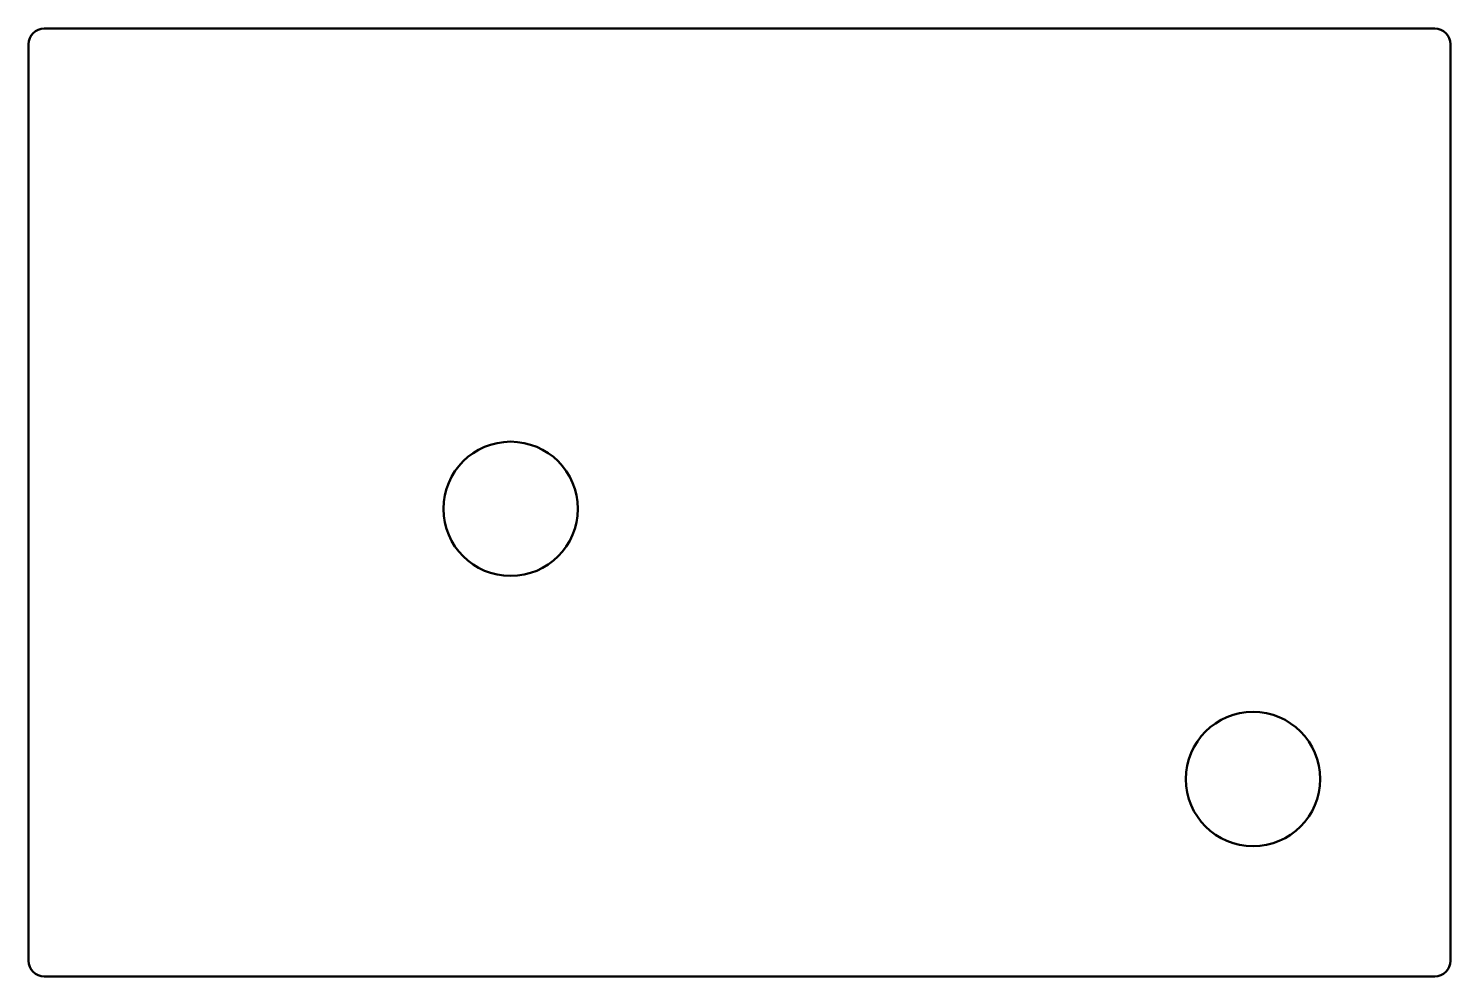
# Model space of a CAD drawing. Header units: millimetres. Extents: x -2 to 178, y 0 to 120.
import ezdxf

# ---------------------------------------------------------------- set-up
doc = ezdxf.new("R2010")
doc.units = ezdxf.units.MM
doc.layers.add('IV_INTERIOR_PROFILES', color=7, linetype='Continuous', lineweight=50)
doc.layers.add('IV_OUTER_PROFILE', color=7, linetype='Continuous', lineweight=50)

msp = doc.modelspace()

# ---------------------------------------------------------------- linework, layer by layer
at = {"layer": 'IV_INTERIOR_PROFILES'}
for centre in [(59.03, 59.2), (153, 25)]:
    msp.add_circle(centre, 8.5, dxfattribs=at)
at = {"layer": 'IV_OUTER_PROFILE'}
for p, q in [((0, 120), (176, 120)), ((-2, 2), (-2, 118)), ((178, 118), (178, 2)), ((176, 0), (0, 0))]:
    msp.add_line(p, q, dxfattribs=at)
for centre, start, end in [((0, 118), 90, 180), ((176, 118), 0, 90), ((0, 2), 180, 270), ((176, 2), 270, 360)]:
    msp.add_arc(centre, 2, start, end, dxfattribs=at)

doc.saveas('drawing.dxf')
